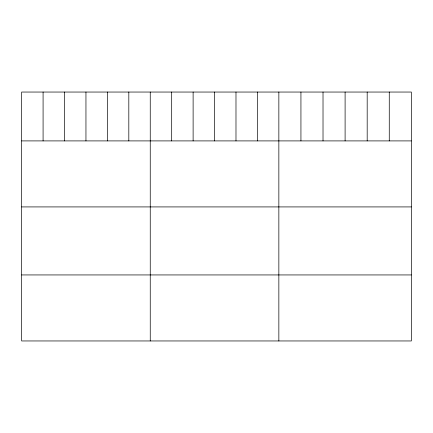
<?xml version="1.0" encoding="UTF-8"?>
<svg xmlns="http://www.w3.org/2000/svg" width="433" height="433" viewBox="0 0 433 433"><rect width="100%" height="100%" fill="white"/><g stroke="black" fill="none" stroke-linecap="round" stroke-linejoin="round"><path stroke-width="0.65" d="M411.35 140.904L411.35 340.955L21.65 340.955L21.65 92.045L411.35 92.045L411.35 140.904L21.65 140.904M21.65 206.92L411.35 206.92M21.65 274.939L411.35 274.939M389.267 92.045L389.267 140.904M367.184 92.045L367.184 140.904M345.101 92.045L345.101 140.904M323.018 92.045L323.018 140.904M300.935 92.045L300.935 140.904M278.852 92.045L278.852 340.955M257.418 92.045L257.418 140.904M235.985 92.045L235.985 140.904M214.552 92.045L214.552 140.904M193.118 92.045L193.118 140.904M171.684 92.045L171.684 140.904M150.251 92.045L150.251 340.955M128.817 92.045L128.817 140.904M107.384 92.045L107.384 140.904M85.951 92.045L85.951 140.904M64.517 92.045L64.517 140.904M43.084 92.045L43.084 140.904"/></g></svg>
